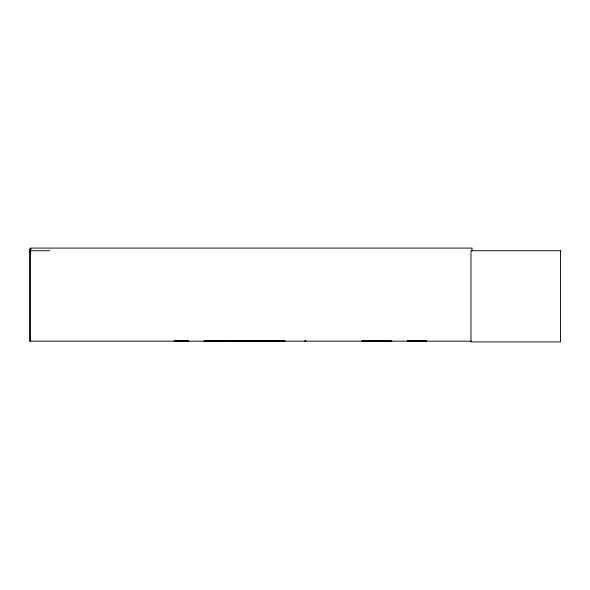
<?xml version="1.0" encoding="UTF-8"?>
<svg xmlns="http://www.w3.org/2000/svg" width="590" height="590" viewBox="0 0 590 590"><rect width="100%" height="100%" fill="white"/><g stroke="black" fill="none" stroke-linecap="round" stroke-linejoin="round"><path stroke-width="0.89" d="M284.926 341.116L224.008 341.131L242.586 341.072M407.491 341.072L426.4 341.072M362.164 341.072L391.539 341.072M174.345 341.072L188.571 341.086L173.939 341.16M204.31 341.072L210.94 341.072M31.344 249.024L29.5 249.024L29.5 341.16L471.1 341.16M29.5 250.735L49.737 250.735M205.482 340.806L222.578 340.791M243.073 340.806L260.161 340.791M267.845 340.791L284.941 340.791M259.054 340.976L278.583 341.072M223.728 341.16L203.808 341.16M305.981 341.16L305.406 341.072M391.863 341.16L361.832 341.16M426.688 341.16L407.203 341.16M223.234 341.072L216.604 341.072M472.022 250.839L472.022 248.08L30.54 248.08L30.54 341.16M426.305 340.401L426.305 341.16M419.387 340.401L419.387 341.16M414.512 340.401L414.512 341.16M407.587 340.401L407.587 341.16M391.428 340.401L391.428 341.16M383.559 340.401L383.559 341.16M381.332 340.401L381.332 341.16M380.24 340.401L380.24 341.16M373.455 340.401L373.455 341.16M372.371 340.401L372.371 341.16M370.144 340.401L370.144 341.16M362.267 340.401L362.267 341.16M305.222 340.401L305.222 341.16M305.133 340.401L305.133 341.16M278.487 340.401L278.487 341.16M272.735 340.401L272.735 341.16M271.577 340.401L271.577 341.16M266.687 340.401L266.687 341.16M259.777 340.401L259.777 341.16M259.054 340.401L259.054 341.16M242.402 340.401L242.409 341.16M241.819 340.401L241.819 341.16M239.068 340.401L239.068 341.16M237.689 340.401L237.689 341.16M235.882 340.401L235.882 341.16M233.205 340.401L233.205 341.16M229.134 340.401L229.134 341.16M226.265 340.401L226.265 341.16M225.808 340.401L225.808 341.16M224.016 340.401L224.008 341.16M223.064 340.401L223.064 341.16M216.434 340.401L216.434 341.16M211.102 340.401L211.102 341.16M204.472 340.401L204.472 341.16M188.571 340.401L188.564 341.16M185.231 340.401L185.231 341.16M184.095 340.401L184.095 341.16M176.617 340.401L176.617 341.16M174.891 340.401L174.883 341.16M174.485 340.401L174.485 341.16M560.5 250.735L470.982 250.735L470.982 341.92L560.5 341.92L560.5 250.735M231.988 341.16L231.988 340.401L231.9 341.16"/></g></svg>
